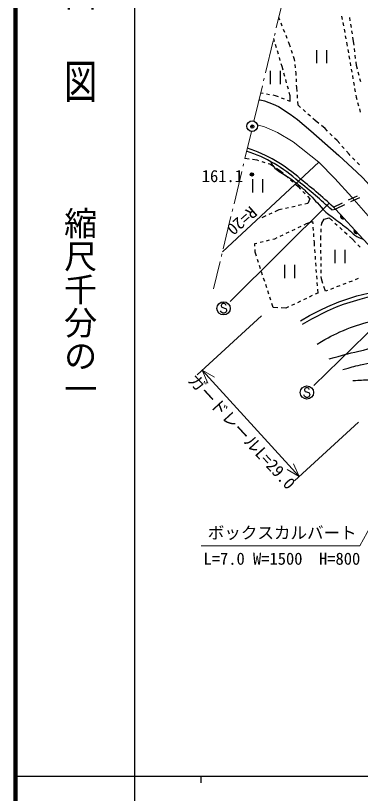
# Model space of a CAD drawing. Units: millimetres, scale not verified. Extents: x 40000 to 680000, y 20000 to 380000.
# Drawn here: x 40000 to 92150, y 202409 to 319847 of the extents above; entities that cross this region are included whole.
import ezdxf
from ezdxf.enums import TextEntityAlignment as Align

# ---------------------------------------------------------------- set-up
doc = ezdxf.new("R2010")
doc.units = ezdxf.units.MM
doc.header["$LTSCALE"] = 1000
doc.header["$PDMODE"] = 32
doc.header["$PDSIZE"] = 500
doc.linetypes.add('CHAIN', pattern=[18.5, 12, -1.5, 3.5, -1.5])
for name, color, linetype, lineweight in [('M-BGD', 7, 'Continuous', 25), ('M-BMK', 2, 'CHAIN', 13), ('M-BMK-HTXT', 7, 'Continuous', 13), ('M-BMK-SRVR', 3, 'Continuous', 25), ('M-STR-HTXT', 7, 'Continuous', 13), ('M-STR-STRC', 7, 'Continuous', 25), ('M-TTL', 2, 'Continuous', 140), ('M-TTL-BAND', 7, 'Continuous', 25)]:
    doc.layers.add(name, color=color, linetype=linetype, lineweight=lineweight)
doc.layers.add('M-OTRS', color=6, linetype='Continuous')
doc.styles.add('@ＭＳ ゴシック', font='')
doc.styles.add('ＭＳ ゴシック', font='')
doc.styles.get('@ＭＳ ゴシック').set_extended_font_data('@MS Gothic')
doc.styles.get('ＭＳ ゴシック').set_extended_font_data('MS Gothic')

msp = doc.modelspace()

# ---------------------------------------------------------------- linework, layer by layer
at = {"layer": 'M-BGD'}
for p, q in [((79964, 319153), (79801, 319563)), ((89302, 319757), (89395, 319266)), ((90615, 319041), (90537, 319535)), ((80336, 318225), (80150, 318689)), ((89487, 318774), (89579, 318283)), ((90772, 318053), (90693, 318547)), ((80707, 317297), (80522, 317761)), ((89672, 317791), (89764, 317300)), ((90928, 317066), (90850, 317560)), ((79169, 315936), (79035, 316383)), ((81079, 316368), (80893, 316832)), ((89856, 316809), (89949, 316317)), ((91110, 315913), (91006, 316572)), ((91178, 315361), (91110, 315913)), ((79455, 314978), (79312, 315457)), ((81429, 315495), (81265, 315904)), ((81567, 315070), (81429, 315495)), ((90041, 315826), (90093, 315550)), ((90093, 315550), (90151, 315221)), ((91299, 314368), (91238, 314865)), ((79741, 314019), (79598, 314499)), ((81877, 314120), (81722, 314595)), ((82170, 313220), (82032, 313644)), ((85507, 314642), (85507, 312642)), ((87007, 314642), (87007, 312642)), ((90237, 314728), (90323, 314236)), ((90409, 313743), (90495, 313251)), ((91420, 313376), (91359, 313872)), ((80027, 313061), (79884, 313540)), ((80304, 312135), (80170, 312582)), ((82207, 312939), (82170, 313220)), ((82336, 311947), (82271, 312443)), ((90582, 312758), (90668, 312266)), ((91548, 312327), (91481, 312879)), ((78490, 311502), (78490, 309502)), ((79990, 311502), (79990, 309502)), ((80449, 311617), (80304, 312135)), ((82437, 311171), (82400, 311452)), ((90754, 311773), (90840, 311281)), ((91695, 311761), (91548, 312327)), ((91946, 310793), (91820, 311277)), ((80718, 310654), (80584, 311135)), ((80988, 309691), (80853, 310172)), ((82449, 310816), (82437, 311171)), ((82483, 309817), (82466, 310316)), ((90927, 310788), (91013, 310296)), ((92197, 309825), (92071, 310309)), ((81257, 308728), (81123, 309209)), ((82512, 308963), (82500, 309317)), ((82563, 308377), (82512, 308963)), ((91099, 309803), (91185, 309311)), ((77064, 308188), (77429, 308123)), ((77921, 308035), (78413, 307947)), ((78906, 307859), (79271, 307794)), ((79271, 307794), (79690, 307629)), ((81537, 307728), (81392, 308246)), ((81504, 306911), (81537, 307728)), ((82650, 307380), (82607, 307879)), ((91272, 308818), (91358, 308326)), ((91444, 307833), (91502, 307505)), ((80155, 307445), (80620, 307261)), ((81085, 307077), (81504, 306911)), ((82745, 306296), (82694, 306882)), ((91502, 307505), (91589, 307187)), ((91723, 306706), (91856, 306224)), ((83092, 305984), (82745, 306296)), ((83834, 305314), (83463, 305649)), ((91989, 305742), (92122, 305260)), ((84577, 304644), (84205, 304979)), ((85295, 303997), (84948, 304309)), ((85854, 303542), (85295, 303997)), ((86803, 302772), (86243, 303227)), ((87178, 302400), (86803, 302772)), ((87888, 301696), (87533, 302048)), ((88619, 300972), (88244, 301344)), ((89022, 300517), (88619, 300972)), ((89684, 299769), (89353, 300143)), ((74691, 298325), (75343, 298234)), ((90419, 298939), (90016, 299394)), ((90613, 298735), (90419, 298939)), ((91304, 298012), (90959, 298374)), ((75839, 298165), (76491, 298074)), ((76491, 298074), (76753, 297989)), ((77228, 297834), (77704, 297680)), ((78179, 297525), (78441, 297441)), ((78441, 297441), (79048, 297062)), ((91995, 297289), (91649, 297651)), ((79472, 296797), (80080, 296418)), ((80080, 296418), (80466, 296070)), ((75834, 295159), (75834, 293159)), ((77334, 295159), (77334, 293159)), ((80838, 295736), (81210, 295402)), ((81581, 295067), (81953, 294733)), ((82325, 294398), (82711, 294050)), ((82711, 294050), (83087, 293662)), ((83434, 293302), (83782, 292943)), ((84130, 292583), (84505, 292195)), ((90361, 292007), (91718, 292646)), ((83236, 291265), (82748, 291155)), ((84209, 291484), (83724, 291375)), ((84505, 292195), (84209, 291484)), ((88068, 290925), (89456, 291580)), ((89758, 291279), (88375, 290637)), ((92025, 292331), (90665, 291700)), ((79824, 290496), (79215, 290217)), ((80309, 290605), (79824, 290496)), ((81285, 290825), (80797, 290715)), ((82260, 291045), (81773, 290935)), ((87799, 290503), (88375, 290637)), ((77851, 289592), (77242, 289313)), ((78760, 290009), (78306, 289800)), ((86288, 288523), (86663, 289098)), ((86663, 289098), (87438, 289298)), ((87438, 289298), (87909, 288867)), ((82718, 287836), (83169, 288051)), ((83621, 288266), (83976, 288435)), ((83976, 288435), (84901, 288735)), ((84901, 288735), (84924, 288420)), ((84960, 287921), (84996, 287422)), ((86263, 288134), (86288, 288523)), ((88278, 288529), (88647, 288192)), ((89016, 287854), (89385, 287517)), ((80009, 286545), (80461, 286760)), ((80912, 286976), (81364, 287191)), ((81815, 287406), (82266, 287621)), ((85032, 286924), (85068, 286425)), ((86138, 286248), (86164, 286637)), ((86197, 287136), (86230, 287635)), ((89754, 287179), (90123, 286842)), ((76178, 285436), (76474, 285507)), ((76197, 285030), (76178, 285436)), ((76961, 285624), (77447, 285740)), ((77933, 285857), (78419, 285973)), ((78906, 286090), (79202, 286161)), ((79202, 286161), (79558, 286330)), ((85103, 285926), (85126, 285611)), ((85126, 285611), (85169, 285022)), ((86144, 285936), (86138, 286248)), ((86160, 284936), (86152, 285436)), ((90492, 286504), (90963, 286073)), ((90963, 286073), (91418, 285606)), ((76240, 284124), (76221, 284530)), ((85206, 284523), (85243, 284024)), ((86176, 283936), (86168, 284436)), ((88263, 284474), (88263, 282474)), ((89763, 284474), (89763, 282474)), ((91767, 285248), (92116, 284890)), ((76436, 283518), (76240, 284124)), ((76744, 282566), (76590, 283042)), ((85279, 283526), (85316, 283027)), ((86193, 282936), (86184, 283436)), ((77052, 281615), (76898, 282090)), ((80671, 282224), (80671, 280224)), ((82171, 282224), (82171, 280224)), ((85352, 282528), (85389, 282030)), ((86209, 281937), (86201, 282436)), ((77359, 280663), (77205, 281139)), ((85426, 281531), (85462, 281032)), ((86225, 280937), (86217, 281437)), ((77667, 279712), (77513, 280187)), ((85499, 280534), (85535, 280035)), ((85572, 279536), (85609, 279038)), ((86238, 280124), (86233, 280437)), ((86473, 279412), (86238, 280124)), ((90875, 279769), (90409, 279589)), ((91808, 280128), (91342, 279949)), ((77975, 278760), (77821, 279236)), ((85645, 278539), (85689, 277950)), ((86863, 278225), (86629, 278937)), ((87142, 278332), (86863, 278225)), ((88075, 278691), (87609, 278512)), ((89009, 279051), (88542, 278871)), ((89942, 279410), (89475, 279230)), ((78282, 277809), (78128, 278284)), ((78590, 276857), (78436, 277333)), ((84870, 277562), (84419, 277348)), ((85689, 277950), (85322, 277776)), ((78940, 275775), (78744, 276381)), ((82159, 276277), (81708, 276063)), ((83063, 276705), (82611, 276491)), ((83967, 277134), (83515, 276920)), ((79665, 275738), (78940, 275775)), ((80889, 275675), (80164, 275712)), ((81256, 275849), (80889, 275675))]:
    msp.add_line(p, q, dxfattribs=at)
for points in [[(76807, 307123), (76979, 307123), (77657, 306954), (78971, 306487), (79777, 306106), (81514, 304961), (82616, 304156), (84650, 302460), (88888, 298730), (91601, 296186), (92530, 295350), (97068, 290379)], [(88375, 290637), (92554, 286086), (96816, 281624), (106744, 271065)], [(83079, 273766), (84435, 274571), (86046, 275376), (87233, 275927), (88886, 276605), (90412, 277156), (91599, 277537), (93294, 277961), (95159, 278215), (97914, 278214), (98677, 277579), (99135, 277227)], [(83376, 273257), (84774, 274062), (87148, 275291), (88547, 275884), (89606, 276266), (92107, 277028), (93506, 277410), (94693, 277664), (95625, 277791), (96558, 277833), (97066, 277791), (97532, 277706), (98634, 277028)]]:
    msp.add_lwpolyline(points, dxfattribs=at)
for radius in [250, 204, 159, 114, 68.2, 22.7]:
    msp.add_circle((75734, 295872), radius, dxfattribs=at)
for centre, radius, start, end in [((68160, 278796), 22143, 47.55724, 71.85818), ((68160, 278796), 21668, 47.55724, 71.75683), ((36622, 235654), 75016, 46.98366, 52.02304), ((41691, 241293), 67927, 46.58667, 52.43514), ((89489, 289503), 354, 141.36226, 303.76744), ((89489, 289503), 283, 143.5863, 301.5434), ((89489, 289503), 212, 147.33262, 297.79707), ((89489, 289503), 142, 155.04435, 290.08534), ((89489, 289503), 100, 165.36201, 279.76768), ((91519, 287293), 354, 141.36226, 303.76744), ((91519, 287293), 283, 143.5863, 301.5434), ((91519, 287293), 212, 147.33262, 297.79707), ((91519, 287293), 142, 155.04435, 290.08534), ((91519, 287293), 100, 165.36201, 279.76768)]:
    msp.add_arc(centre, radius, start, end, dxfattribs=at)
for points, knots in [([(78594, 297787), (78694, 297511), (78745, 297406), (78890, 297189), (79101, 296872), (79302, 296758), (79601, 296522), (80336, 295943), (80839, 295746), (81605, 295208), (82153, 294823), (82445, 294585), (82960, 294156), (83455, 293744), (83717, 293495), (84183, 293051), (85141, 292137), (85604, 291553), (86514, 290592), (86672, 290425), (86742, 290313), (86917, 290165), (87250, 289881), (87467, 289761), (87817, 289498), (88226, 289192), (88455, 289021), (88861, 288709), (89460, 288250), (89803, 288003), (90383, 287521), (90756, 287211), (90906, 286964), (91305, 286688), (91750, 286380), (91973, 286304), (92554, 286086)], [0, 0, 0, 0, 1, 1, 1, 2, 2, 2, 3, 3, 3, 4, 4, 4, 5, 5, 5, 6, 6, 6, 7, 7, 7, 8, 8, 8, 9, 9, 9, 10, 10, 10, 11, 11, 11, 12, 12, 12, 12]), ([(151653, 275816), (153226, 275224), (153727, 275066), (154963, 274393), (155799, 273938), (156250, 273651), (157040, 273122), (158007, 272473), (158521, 272058), (159370, 271260), (159674, 270975), (160186, 270790), (160104, 270485), (160075, 270377), (159913, 270346), (159771, 270300), (159568, 270235), (159442, 270244), (159228, 270239), (158664, 270227), (158345, 270241), (157784, 270306), (157148, 270380), (156798, 270467), (156162, 270550), (155162, 270681), (154605, 270863), (153596, 270843), (152913, 270829), (152537, 270716), (151863, 270598), (151334, 270506), (151039, 270442), (150523, 270295), (150125, 270181), (149881, 270153), (149523, 269947), (149096, 269701), (148912, 269477), (148560, 269132), (148132, 268712), (148012, 268372), (147630, 267909), (145882, 265797), (144810, 264688), (142882, 262739), (141941, 261788), (141334, 261338), (140297, 260493), (139010, 259445), (138237, 258922), (136863, 257993), (135835, 257298), (135232, 256947), (134150, 256340), (132722, 255539), (131852, 255220), (130335, 254603), (130175, 254537), (130081, 254509), (129912, 254475), (128286, 254154), (127323, 254492), (125673, 254646), (124532, 254752), (123907, 254937), (122791, 255197), (121750, 255440), (121174, 255613), (120163, 255960), (116575, 257191), (114707, 258254), (111178, 259649), (108493, 260710), (106978, 261277), (104270, 262277), (103381, 262605), (102881, 262785), (101981, 263083), (101428, 263266), (101118, 263370), (100555, 263523), (99052, 263932), (98222, 264238), (96683, 264482), (95452, 264677), (94751, 264757), (93504, 264779), (92527, 264796), (92174, 264782), (91004, 264695)], [0, 0, 0, 0, 1, 1, 1, 2, 2, 2, 3, 3, 3, 4, 4, 4, 5, 5, 5, 6, 6, 6, 7, 7, 7, 8, 8, 8, 9, 9, 9, 10, 10, 10, 11, 11, 11, 12, 12, 12, 13, 13, 13, 14, 14, 14, 15, 15, 15, 16, 16, 16, 17, 17, 17, 18, 18, 18, 19, 19, 19, 20, 20, 20, 21, 21, 21, 22, 22, 22, 23, 23, 23, 24, 24, 24, 25, 25, 25, 26, 26, 26, 27, 27, 27, 28, 28, 28, 29, 29, 29, 30, 30, 30, 30]), ([(85620, 270256), (87422, 271309), (87988, 271648), (89606, 272324), (91122, 272958), (92005, 273245), (93596, 273656), (94341, 273848), (94772, 273934), (95540, 273976), (96883, 274050), (97641, 273902), (98973, 273722), (100836, 273470), (101511, 273229), (103651, 272594)], [0, 0, 0, 0, 1, 1, 1, 2, 2, 2, 3, 3, 3, 4, 4, 4, 5, 5, 5, 5]), ([(87420, 268003), (89544, 268614), (90134, 268776), (91894, 269187), (93915, 269659), (95050, 269942), (97108, 270204), (97962, 270313), (98451, 270268), (99312, 270246), (101260, 270196), (102322, 269739), (104271, 269694), (105642, 269663), (106144, 269674), (107780, 269792)], [0, 0, 0, 0, 1, 1, 1, 2, 2, 2, 3, 3, 3, 4, 4, 4, 5, 5, 5, 5]), ([(89478, 266390), (90715, 266779), (91093, 266880), (92148, 267110), (93585, 267424), (94412, 267516), (95878, 267619), (96803, 267683), (97329, 267663), (98252, 267576), (99322, 267476), (99928, 267394), (100964, 267109), (102550, 266674), (103417, 266350), (104948, 265753), (108262, 264460), (110060, 263584), (113255, 262022), (114739, 261296), (115500, 260752), (116985, 260029), (117870, 259599), (118361, 259253), (119337, 259125), (119761, 259069), (119945, 259044), (120431, 259066)], [0, 0, 0, 0, 1, 1, 1, 2, 2, 2, 3, 3, 3, 4, 4, 4, 5, 5, 5, 6, 6, 6, 7, 7, 7, 8, 8, 8, 9, 9, 9, 9])]:
    msp.add_open_spline(points, degree=3, knots=knots, dxfattribs=at)
at = {"layer": 'M-BMK'}
msp.add_lwpolyline([(93646, 289220), (90846, 292419), (88250, 295230), (85867, 297697), (81987, 300808), (79602, 302183), (77625, 303072), (76546, 303361)], dxfattribs=at)
at = {"layer": 'M-BMK-HTXT'}
for p, q in [((80591, 322849), (79422, 317988)), ((79234, 317210), (79141, 316821)), ((78954, 316043), (77784, 311182)), ((77597, 310404), (77503, 310015)), ((77316, 309237), (76034, 303909)), ((75662, 302361), (74673, 298253)), ((74486, 297476), (74393, 297087)), ((74206, 296309), (73036, 291448)), ((72849, 290670), (72755, 290281)), ((72568, 289503), (71398, 284642)), ((71211, 283864), (71118, 283475)), ((70931, 282697), (69942, 278590))]:
    msp.add_line(p, q, dxfattribs=at)
at = {"layer": 'M-BMK-SRVR'}
msp.add_line((85867, 297697), (71291, 284196), dxfattribs=at)
msp.add_circle((75774, 303153), 800, dxfattribs=at)
at = {"layer": 'M-OTRS'}
msp.add_point((75800, 303079), dxfattribs=at)
at = {"layer": 'M-STR-HTXT'}
for p, q in [((77176, 274496), (67485, 265620)), ((108430, 269745), (92067, 239802)), ((68222, 266296), (82901, 250268)), ((68222, 266296), (69081, 264371)), ((68222, 266296), (70065, 265271)), ((91855, 258467), (82163, 249592)), ((82901, 250268), (82042, 252193)), ((82901, 250268), (81058, 251292)), ((92067, 239802), (68067, 239802))]:
    msp.add_line(p, q, dxfattribs=at)
at = {"layer": 'M-STR-STRC'}
for p, q in [((72431, 276686), (87434, 291510)), ((99878, 278368), (85091, 264010)), ((71185, 276280), (71094, 276098)), ((71094, 276098), (71094, 276007)), ((71094, 276007), (71185, 275825)), ((71366, 276371), (71185, 276280)), ((71548, 276371), (71366, 276371)), ((71730, 276280), (71548, 276371)), ((71821, 276098), (71730, 276280)), ((71094, 275098), (71003, 275280)), ((71185, 275007), (71094, 275098)), ((71185, 275825), (71730, 275643)), ((71366, 274916), (71185, 275007)), ((71548, 274916), (71366, 274916)), ((71730, 275007), (71548, 274916)), ((71730, 275643), (71821, 275552)), ((71821, 275098), (71730, 275007)), ((71821, 275552), (71912, 275371)), ((71912, 275280), (71821, 275098)), ((71912, 275371), (71912, 275280)), ((83782, 263570), (83691, 263388)), ((83691, 263388), (83691, 263297)), ((83691, 263297), (83782, 263115)), ((83964, 263660), (83782, 263570)), ((83782, 263115), (84328, 262933)), ((84146, 263660), (83964, 263660)), ((84328, 263570), (84146, 263660)), ((84419, 263388), (84328, 263570)), ((83691, 262388), (83601, 262570)), ((83782, 262297), (83691, 262388)), ((83964, 262206), (83782, 262297)), ((84146, 262206), (83964, 262206)), ((84328, 262297), (84146, 262206)), ((84328, 262933), (84419, 262842)), ((84419, 262388), (84328, 262297)), ((84419, 262842), (84510, 262660)), ((84510, 262570), (84419, 262388)), ((84510, 262660), (84510, 262570))]:
    msp.add_line(p, q, dxfattribs=at)
for centre in [(71457, 275643), (84055, 262933)]:
    msp.add_circle(centre, 1000, dxfattribs=at)
at = {"layer": 'M-TTL'}
msp.add_line((40000, 380000), (40000, 20000), dxfattribs=at)
at = {"layer": 'M-TTL-BAND'}
for p, q in [((58000, 370000), (58000, 20000)), ((40000, 205000), (579000, 205000)), ((68000, 205000), (68000, 204000))]:
    msp.add_line(p, q, dxfattribs=at)

# ---------------------------------------------------------------- texts
at = {"layer": 'M-BGD', "style": 'ＭＳ ゴシック'}
msp.add_text('161.1', height=1833, dxfattribs=at).set_placement((68155, 294150), align=Align.BOTTOM_LEFT)
at = {"layer": 'M-BMK-SRVR', "style": 'ＭＳ ゴシック'}
msp.add_text('R=20', height=1833, rotation=221.462, dxfattribs=at).set_placement((76108, 290516), align=Align.MIDDLE_LEFT)
at = {"layer": 'M-STR-HTXT', "style": 'ＭＳ ゴシック'}
msp.add_text('ガードレールL=29.0', height=1833, rotation=312.483, dxfattribs=at).set_placement((73128, 256053), align=Align.BOTTOM_CENTER)
msp.add_text('ボックスカルバート', height=1833, dxfattribs=at).set_placement((69067, 240302), align=Align.BOTTOM_LEFT)
msp.add_text('L=7.0 W=1500\u3000H=800', height=1833, dxfattribs=at).set_placement((80269, 237852), align=Align.MIDDLE_CENTER)
at = {"layer": 'M-TTL-BAND', "style": '@ＭＳ ゴシック', "width": 1.4}
msp.add_text('平  面  図', height=3666, rotation=270, dxfattribs=at).set_placement((49777, 306475), align=Align.MIDDLE_RIGHT)
at = {"layer": 'M-TTL-BAND', "style": '@ＭＳ ゴシック'}
msp.add_text('縮尺千分の一', height=3666, rotation=270, dxfattribs=at).set_placement((49777, 261030), align=Align.MIDDLE_RIGHT)

doc.saveas('drawing.dxf')
